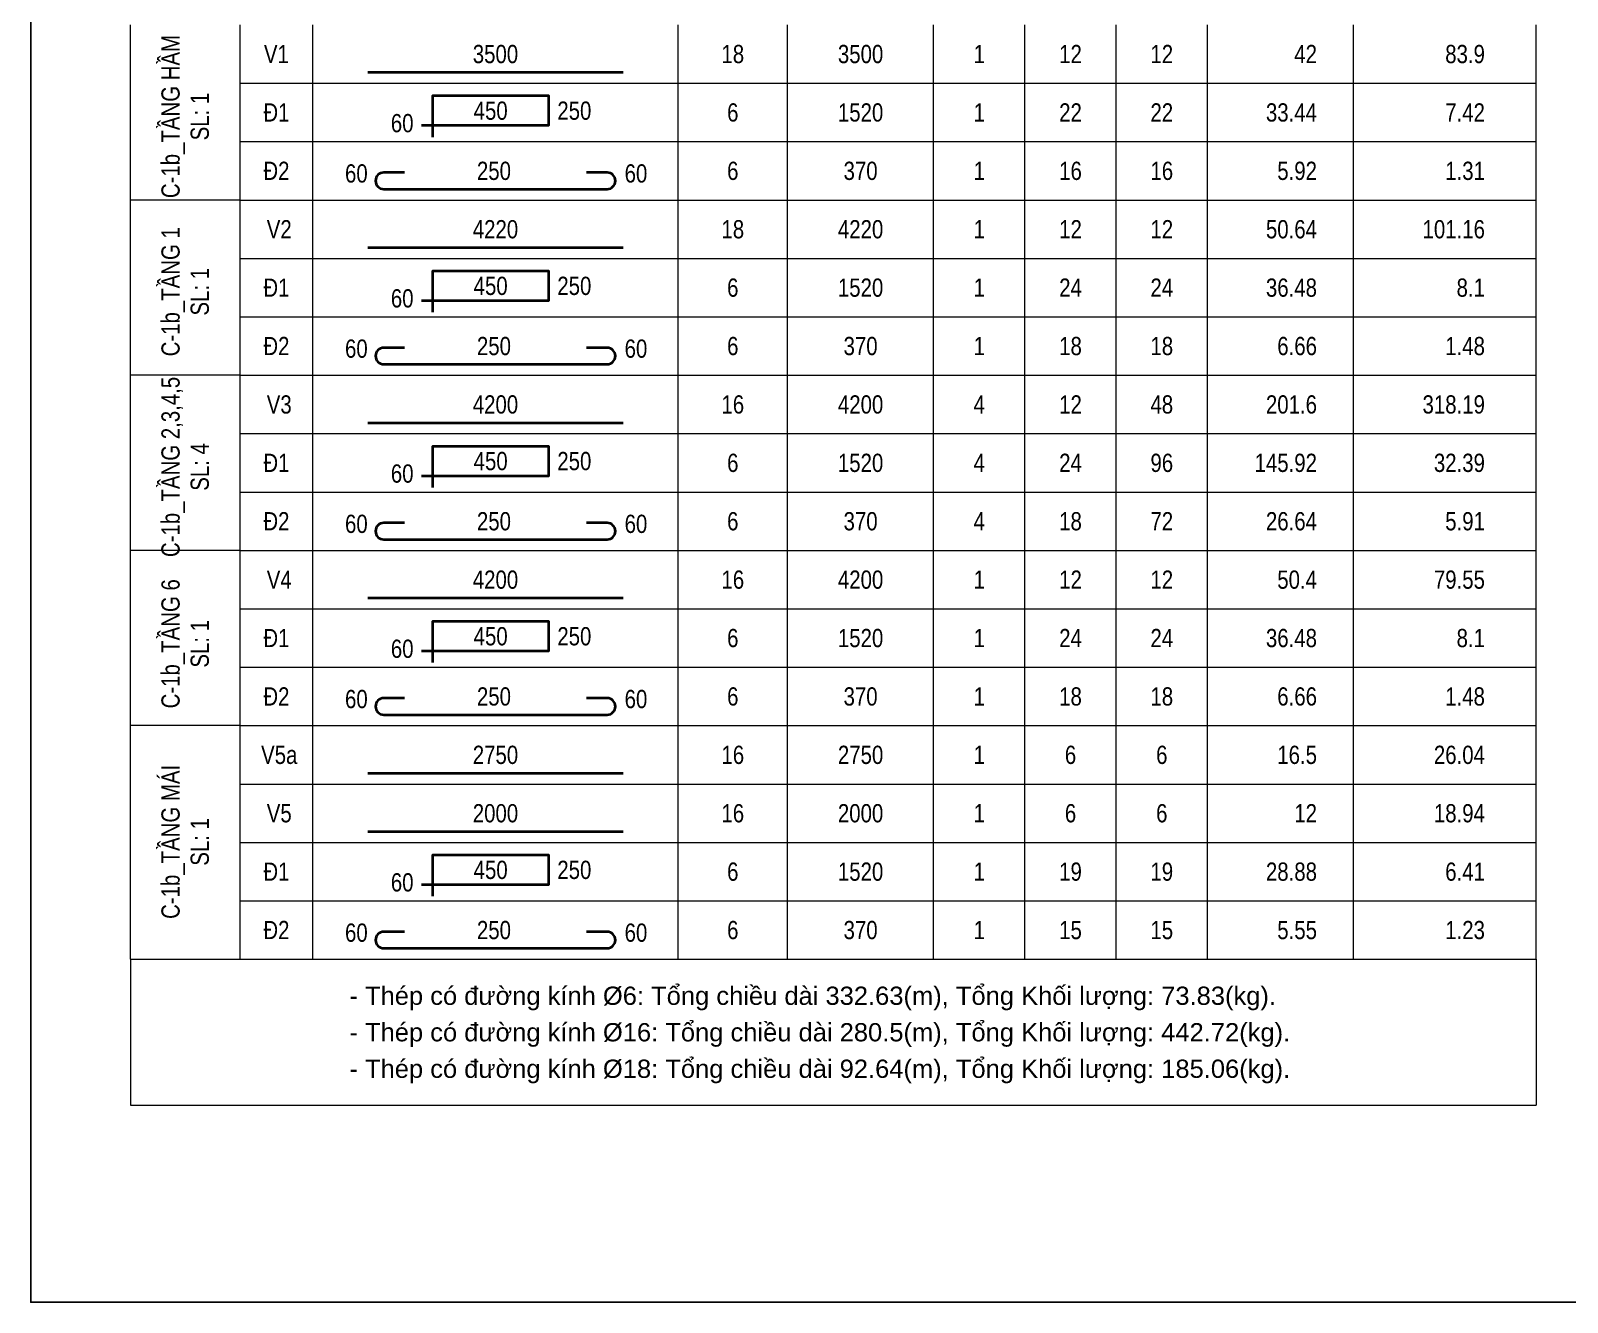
# Model space of a CAD drawing. Extents: x -165145 to 691808, y -202842 to 311040.
# Drawn here: x 377619 to 388140, y -45050 to -36341 of the extents above; entities that cross this region are included whole.
import ezdxf
from ezdxf.enums import TextEntityAlignment as Align

# ---------------------------------------------------------------- set-up
doc = ezdxf.new("R2010")
doc.units = 0
doc.header["$LTSCALE"] = 10
doc.header["$MEASUREMENT"] = 0
doc.linetypes.add('HIDDEN', pattern=[2.3807, 1.587, -0.7937])
doc.layers.get('Defpoints').update_dxf_attribs({"color": 5, "linetype": 'CONTINUOUS'})
for name, color, linetype, lineweight in [('DCE_BaoBeTong', 4, 'CONTINUOUS', 18), ('Dce_text', 7, 'CONTINUOUS', 13), ('DCE_ThepChu', 1, 'CONTINUOUS', 35), ('GE_KC_NETKHUAT', 9, 'HIDDEN', 20), ('TEXT', 4, 'CONTINUOUS', 20)]:
    doc.layers.add(name, color=color, linetype=linetype, lineweight=lineweight)
doc.styles.add('Dce_Text', font='arial.ttf', dxfattribs={"width": 0.8})
doc.styles.add('Dce_Text2', font='arial.ttf', dxfattribs={"width": 0.8})

# ---------------------------------------------------------------- blocks, each defined once
blk = doc.blocks.new('TenCauKien')
at = {"layer": 'Dce_text', "style": 'Dce_Text', "width": 0.8}
for tag, p in [('TENCAUKIEN', (-2, 0)), ('SOCAUKIEN', (2, 0))]:
    blk.add_attdef(tag, text='', height=2.5, rotation=90, dxfattribs=at).set_placement(p, align=Align.MIDDLE_CENTER)
blk = doc.blocks.new('TK9')
at = {"layer": 'DCE_BaoBeTong'}
for p, q in [((0, -8), (0, 0)), ((25, -8), (25, 0)), ((75, -8), (75, 0)), ((90, -8), (90, 0)), ((110, -8), (110, 0)), ((122.5, -8), (122.5, 0)), ((135, -8), (135, 0)), ((147.5, -8), (147.5, 0)), ((167.5, -8), (167.5, 0))]:
    blk.add_line(p, q, dxfattribs=at)
for points in [[(15, -8), (25, -8), (75, -8), (90, -8), (122.5, -8), (135, -8), (147.5, -8), (167.5, -8), (192.5, -8), (192.5, 0)], [(15, 0), (15, -8)]]:
    blk.add_lwpolyline(points, dxfattribs=at)
at = {"layer": 'DCE_ThepChu'}
blk.add_lwpolyline([(41.42, -7.37), (41.42, -1.7), (57.26, -1.7), (57.26, -5.81), (39.86, -5.81)], dxfattribs=at)
at = {"layer": 'Dce_text', "color": 2, "style": 'Dce_Text', "width": 0.8, "flags": 4}
for tag, p in [('SH', (20, -4)), ('DK', (82.5, -4)), ('sumL', (100, -4)), ('SKC', (116.25, -4)), ('SL', (128.75, -4))]:
    blk.add_attdef(tag, text='', height=2.5, dxfattribs=at).set_placement(p, align=Align.MIDDLE_CENTER)
at = {"layer": 'Dce_text', "color": 2, "style": 'Dce_Text', "width": 0.8}
for tag, p in [('L1', (49.34, -3.76)), ('TSL', (141.25, -4))]:
    blk.add_attdef(tag, text='', height=2.5, dxfattribs=at).set_placement(p, align=Align.MIDDLE_CENTER)
blk.add_attdef('L2', text='', height=2.5, dxfattribs=at).set_placement((58.47, -3.76), align=Align.MIDDLE_LEFT)
at = {"layer": 'Dce_text', "color": 2, "style": 'Dce_Text', "width": 0.8, "flags": 4}
for tag, p in [('Lall', (162.5, -4)), ('KL', (185.5, -4))]:
    blk.add_attdef(tag, text='', height=2.5, dxfattribs=at).set_placement(p, align=Align.MIDDLE_RIGHT)
at = {"layer": 'Dce_text', "color": 2, "style": 'Dce_Text', "width": 0.8}
blk.add_attdef('M', text='', height=2.5, dxfattribs=at).set_placement((38.78, -5.47), align=Align.MIDDLE_RIGHT)
blk = doc.blocks.new('TK8')
at = {"layer": 'DCE_BaoBeTong'}
for p, q in [((0, -8), (0, 0)), ((25, -8), (25, 0)), ((75, -8), (75, 0)), ((90, -8), (90, 0)), ((110, -8), (110, 0)), ((122.5, -8), (122.5, 0)), ((135, -8), (135, 0)), ((147.5, -8), (147.5, 0)), ((167.5, -8), (167.5, 0))]:
    blk.add_line(p, q, dxfattribs=at)
for points in [[(15, -8), (25, -8), (75, -8), (90, -8), (122.5, -8), (135, -8), (147.5, -8), (167.5, -8), (192.5, -8), (192.5, 0)], [(15, 0), (15, -8)]]:
    blk.add_lwpolyline(points, dxfattribs=at)
at = {"layer": 'DCE_ThepChu'}
blk.add_lwpolyline([(37.54, -4.23), (34.71, -4.23, 1), (34.71, -6.5), (65.29, -6.5, 1), (65.29, -4.23), (62.46, -4.23)], format="xyb", dxfattribs=at)
at = {"layer": 'Dce_text', "color": 2, "style": 'Dce_Text', "width": 0.8, "flags": 4}
for tag, p in [('SH', (20, -4)), ('L', (49.79, -4)), ('DK', (82.5, -4)), ('sumL', (100, -4)), ('SKC', (116.25, -4)), ('SL', (128.75, -4))]:
    blk.add_attdef(tag, text='', height=2.5, dxfattribs=at).set_placement(p, align=Align.MIDDLE_CENTER)
at = {"layer": 'Dce_text', "color": 2, "style": 'Dce_Text', "width": 0.8}
blk.add_attdef('M1', text='', height=2.5, dxfattribs=at).set_placement((32.5, -4.36), align=Align.MIDDLE_RIGHT)
blk.add_attdef('M2', text='', height=2.5, dxfattribs=at).set_placement((67.69, -4.36), align=Align.MIDDLE_LEFT)
blk.add_attdef('TSL', text='', height=2.5, dxfattribs=at).set_placement((141.25, -4), align=Align.MIDDLE_CENTER)
at = {"layer": 'Dce_text', "color": 2, "style": 'Dce_Text', "width": 0.8, "flags": 4}
for tag, p in [('Lall', (162.5, -4)), ('KL', (185.5, -4))]:
    blk.add_attdef(tag, text='', height=2.5, dxfattribs=at).set_placement(p, align=Align.MIDDLE_RIGHT)
blk = doc.blocks.new('TK1')
at = {"layer": 'DCE_BaoBeTong'}
for p, q in [((0, -8), (0, 0)), ((25, -8), (25, 0)), ((75, -8), (75, 0)), ((90, -8), (90, 0)), ((110, -8), (110, 0)), ((122.5, -8), (122.5, 0)), ((135, -8), (135, 0)), ((147.5, -8), (147.5, 0)), ((167.5, -8), (167.5, 0))]:
    blk.add_line(p, q, dxfattribs=at)
for points in [[(15, -8), (25, -8), (75, -8), (90, -8), (122.5, -8), (135, -8), (147.5, -8), (167.5, -8), (192.5, -8), (192.5, 0)], [(15, 0), (15, -8)]]:
    blk.add_lwpolyline(points, dxfattribs=at)
at = {"layer": 'DCE_ThepChu'}
blk.add_lwpolyline([(32.5, -6.5), (67.5, -6.5)], dxfattribs=at)
at = {"layer": 'Dce_text', "color": 2, "style": 'Dce_Text', "width": 0.8, "flags": 4}
for tag, p in [('SH', (20, -4)), ('L', (50, -4)), ('DK', (82.5, -4)), ('sumL', (100, -4)), ('SKC', (116.25, -4)), ('SL', (128.75, -4))]:
    blk.add_attdef(tag, text='', height=2.5, dxfattribs=at).set_placement(p, align=Align.MIDDLE_CENTER)
at = {"layer": 'Dce_text', "color": 2, "style": 'Dce_Text', "width": 0.8}
blk.add_attdef('TSL', text='', height=2.5, dxfattribs=at).set_placement((141.25, -4), align=Align.MIDDLE_CENTER)
at = {"layer": 'Dce_text', "color": 2, "style": 'Dce_Text', "width": 0.8, "flags": 4}
for tag, p in [('Lall', (162.5, -4)), ('KL', (185.5, -4))]:
    blk.add_attdef(tag, text='', height=2.5, dxfattribs=at).set_placement(p, align=Align.MIDDLE_RIGHT)

msp = doc.modelspace()

# ---------------------------------------------------------------- linework, layer by layer
at = {"layer": 'DCE_BaoBeTong'}
for p, q in [((378301.42853, -42700.86323), (379051.42853, -42700.86323)), ((378301.42853, -42700.86323), (378301.42853, -43700.86323)), ((378301.42853, -42700.86323), (379051.42853, -42700.86323)), ((378301.42853, -42700.86323), (378301.42853, -43700.86323)), ((378301.42853, -42700.86323), (379051.42853, -42700.86323)), ((378301.42853, -42700.86323), (378301.42853, -43700.86323)), ((387926.42853, -42700.86323), (387926.42853, -43700.86323)), ((387926.42853, -42700.86323), (387926.42853, -43700.86323)), ((387926.42853, -42700.86323), (387926.42853, -43700.86323)), ((378301.42853, -43700.86323), (387926.42853, -43700.86323)), ((378301.42853, -43700.86323), (387926.42853, -43700.86323)), ((378301.42853, -43700.86323), (387926.42853, -43700.86323))]:
    msp.add_line(p, q, dxfattribs=at)
at = {"layer": 'Defpoints'}
msp.add_lwpolyline([(377619.27578, -27566.72767), (398636.24453, -27566.72767), (398636.24453, -45050.40892), (377619.27578, -45050.40892)], close=True, dxfattribs=at)
at = {"layer": 'TEXT'}
for p, q in [((379051.42853, -37500.86323), (378301.42853, -37500.86323)), ((379051.42853, -38700.86323), (378301.42853, -38700.86323)), ((379051.42853, -39900.86323), (378301.42853, -39900.86323)), ((379051.42853, -41100.86323), (378301.42853, -41100.86323))]:
    msp.add_line(p, q, dxfattribs=at)

# ---------------------------------------------------------------- block references
at = {"layer": 'GE_KC_NETKHUAT'}
ref = msp.add_blockref('TK1', (378301.42853, -36300.86323), dxfattribs=dict(at, xscale=50, yscale=50, zscale=50))
ref.add_attrib('KL', '83.9', dxfattribs={"layer": 'Dce_text', "color": 2, "height": 125, "style": 'Dce_Text', "width": 0.8}).set_placement((387576.42853, -36500.86323), align=Align.MIDDLE_RIGHT)
ref.add_attrib('Lall', '42', dxfattribs={"layer": 'Dce_text', "color": 2, "height": 125, "style": 'Dce_Text', "width": 0.8}).set_placement((386426.42853, -36500.86323), align=Align.MIDDLE_RIGHT)
ref.add_attrib('SKC', '1', dxfattribs={"layer": 'Dce_text', "color": 2, "height": 125, "style": 'Dce_Text', "width": 0.8}).set_placement((384113.92853, -36500.86323), align=Align.MIDDLE_CENTER)
ref.add_attrib('SL', '12', dxfattribs={"layer": 'Dce_text', "color": 2, "height": 125, "style": 'Dce_Text', "width": 0.8}).set_placement((384738.92853, -36500.86323), align=Align.MIDDLE_CENTER)
ref.add_attrib('sumL', '3500', dxfattribs={"layer": 'Dce_text', "color": 2, "height": 125, "style": 'Dce_Text', "width": 0.8}).set_placement((383301.42853, -36500.86323), align=Align.MIDDLE_CENTER)
ref.add_attrib('DK', '18', dxfattribs={"layer": 'Dce_text', "color": 2, "height": 125, "style": 'Dce_Text', "width": 0.8}).set_placement((382426.42853, -36500.86323), align=Align.MIDDLE_CENTER)
ref.add_attrib('L', '3500', dxfattribs={"layer": 'Dce_text', "color": 2, "height": 125, "style": 'Dce_Text', "width": 0.8}).set_placement((380801.42853, -36500.86323), align=Align.MIDDLE_CENTER)
ref.add_attrib('SH', 'V1', dxfattribs={"layer": 'Dce_text', "color": 2, "height": 125, "style": 'Dce_Text', "width": 0.8}).set_placement((379301.42853, -36500.86323), align=Align.MIDDLE_CENTER)
ref.add_attrib('TSL', '12', dxfattribs={"layer": 'Dce_text', "color": 2, "height": 125, "style": 'Dce_Text', "width": 0.8}).set_placement((385363.92853, -36500.86323), align=Align.MIDDLE_CENTER)
at = {"layer": 'TEXT', "xscale": 50, "yscale": 50, "zscale": 50}
for p, values in [((378676.42853, -36929.00362), {'SOCAUKIEN': 'SL: 1', 'TENCAUKIEN': 'C-1b_TẦNG HẦM'}), ((378676.42853, -38129.00362), {'SOCAUKIEN': 'SL: 1', 'TENCAUKIEN': 'C-1b_TẦNG 1'}), ((378676.42853, -39329.00362), {'SOCAUKIEN': 'SL: 4', 'TENCAUKIEN': 'C-1b_TẦNG 2,3,4,5'}), ((378676.42853, -40540.28007), {'SOCAUKIEN': 'SL: 1', 'TENCAUKIEN': 'C-1b_TẦNG 6'}), ((378676.42853, -41896.95698), {'SOCAUKIEN': 'SL: 1', 'TENCAUKIEN': 'C-1b_TẦNG MÁI'})]:
    msp.add_blockref('TenCauKien', p, dxfattribs=at).add_auto_attribs(values)
at = {"layer": 'TEXT'}
ref = msp.add_blockref('TK9', (378301.42853, -36700.86323), dxfattribs=dict(at, xscale=50, yscale=50, zscale=50))
ref.add_attrib('L2', '250', dxfattribs={"layer": 'Dce_text', "color": 2, "height": 125, "style": 'Dce_Text', "width": 0.8}).set_placement((381224.957, -36888.68115), align=Align.MIDDLE_LEFT)
ref.add_attrib('L1', '450', dxfattribs={"layer": 'Dce_text', "color": 2, "height": 125, "style": 'Dce_Text', "width": 0.8}).set_placement((380768.49065, -36888.68115), align=Align.MIDDLE_CENTER)
ref.add_attrib('M', '60', dxfattribs={"layer": 'Dce_text', "color": 2, "height": 125, "style": 'Dce_Text', "width": 0.8}).set_placement((380240.36754, -36974.2425), align=Align.MIDDLE_RIGHT)
ref.add_attrib('SH', 'Đ1', dxfattribs={"layer": 'Dce_text', "color": 2, "height": 125, "style": 'Dce_Text', "width": 0.8}).set_placement((379301.42853, -36900.86323), align=Align.MIDDLE_CENTER)
ref.add_attrib('DK', '6', dxfattribs={"layer": 'Dce_text', "color": 2, "height": 125, "style": 'Dce_Text', "width": 0.8}).set_placement((382426.42853, -36900.86323), align=Align.MIDDLE_CENTER)
ref.add_attrib('sumL', '1520', dxfattribs={"layer": 'Dce_text', "color": 2, "height": 125, "style": 'Dce_Text', "width": 0.8}).set_placement((383301.42853, -36900.86323), align=Align.MIDDLE_CENTER)
ref.add_attrib('SL', '22', dxfattribs={"layer": 'Dce_text', "color": 2, "height": 125, "style": 'Dce_Text', "width": 0.8}).set_placement((384738.92853, -36900.86323), align=Align.MIDDLE_CENTER)
ref.add_attrib('SKC', '1', dxfattribs={"layer": 'Dce_text', "color": 2, "height": 125, "style": 'Dce_Text', "width": 0.8}).set_placement((384113.92853, -36900.86323), align=Align.MIDDLE_CENTER)
ref.add_attrib('Lall', '33.44', dxfattribs={"layer": 'Dce_text', "color": 2, "height": 125, "style": 'Dce_Text', "width": 0.8}).set_placement((386426.42853, -36900.86323), align=Align.MIDDLE_RIGHT)
ref.add_attrib('KL', '7.42', dxfattribs={"layer": 'Dce_text', "color": 2, "height": 125, "style": 'Dce_Text', "width": 0.8}).set_placement((387576.42853, -36900.86323), align=Align.MIDDLE_RIGHT)
ref.add_attrib('TSL', '22', dxfattribs={"layer": 'Dce_text', "color": 2, "height": 125, "style": 'Dce_Text', "width": 0.8}).set_placement((385363.92853, -36900.86323), align=Align.MIDDLE_CENTER)
ref = msp.add_blockref('TK8', (378301.42853, -37100.86323), dxfattribs=dict(at, xscale=50, yscale=50, zscale=50))
ref.add_attrib('M2', '60', dxfattribs={"layer": 'Dce_text', "color": 2, "height": 125, "style": 'Dce_Text', "width": 0.8}).set_placement((381685.71502, -37318.67686), align=Align.MIDDLE_LEFT)
ref.add_attrib('M1', '60', dxfattribs={"layer": 'Dce_text', "color": 2, "height": 125, "style": 'Dce_Text', "width": 0.8}).set_placement((379926.52831, -37318.67686), align=Align.MIDDLE_RIGHT)
ref.add_attrib('KL', '1.31', dxfattribs={"layer": 'Dce_text', "color": 2, "height": 125, "style": 'Dce_Text', "width": 0.8}).set_placement((387576.42853, -37300.86323), align=Align.MIDDLE_RIGHT)
ref.add_attrib('Lall', '5.92', dxfattribs={"layer": 'Dce_text', "color": 2, "height": 125, "style": 'Dce_Text', "width": 0.8}).set_placement((386426.42853, -37300.86323), align=Align.MIDDLE_RIGHT)
ref.add_attrib('SKC', '1', dxfattribs={"layer": 'Dce_text', "color": 2, "height": 125, "style": 'Dce_Text', "width": 0.8}).set_placement((384113.92853, -37300.86323), align=Align.MIDDLE_CENTER)
ref.add_attrib('SL', '16', dxfattribs={"layer": 'Dce_text', "color": 2, "height": 125, "style": 'Dce_Text', "width": 0.8}).set_placement((384738.92853, -37300.86323), align=Align.MIDDLE_CENTER)
ref.add_attrib('sumL', '370', dxfattribs={"layer": 'Dce_text', "color": 2, "height": 125, "style": 'Dce_Text', "width": 0.8}).set_placement((383301.42853, -37300.86323), align=Align.MIDDLE_CENTER)
ref.add_attrib('DK', '6', dxfattribs={"layer": 'Dce_text', "color": 2, "height": 125, "style": 'Dce_Text', "width": 0.8}).set_placement((382426.42853, -37300.86323), align=Align.MIDDLE_CENTER)
ref.add_attrib('L', '250', dxfattribs={"layer": 'Dce_text', "color": 2, "height": 125, "style": 'Dce_Text', "width": 0.8}).set_placement((380791.05096, -37300.86323), align=Align.MIDDLE_CENTER)
ref.add_attrib('SH', 'Đ2', dxfattribs={"layer": 'Dce_text', "color": 2, "height": 125, "style": 'Dce_Text', "width": 0.8}).set_placement((379301.42853, -37300.86323), align=Align.MIDDLE_CENTER)
ref.add_attrib('TSL', '16', dxfattribs={"layer": 'Dce_text', "color": 2, "height": 125, "style": 'Dce_Text', "width": 0.8}).set_placement((385363.92853, -37300.86323), align=Align.MIDDLE_CENTER)
ref = msp.add_blockref('TK1', (378301.42853, -37500.86323), dxfattribs=dict(at, xscale=50, yscale=50, zscale=50))
ref.add_attrib('KL', '101.16', dxfattribs={"layer": 'Dce_text', "color": 2, "height": 125, "style": 'Dce_Text', "width": 0.8}).set_placement((387576.42853, -37700.86323), align=Align.MIDDLE_RIGHT)
ref.add_attrib('Lall', '50.64', dxfattribs={"layer": 'Dce_text', "color": 2, "height": 125, "style": 'Dce_Text', "width": 0.8}).set_placement((386426.42853, -37700.86323), align=Align.MIDDLE_RIGHT)
ref.add_attrib('SKC', '1', dxfattribs={"layer": 'Dce_text', "color": 2, "height": 125, "style": 'Dce_Text', "width": 0.8}).set_placement((384113.92853, -37700.86323), align=Align.MIDDLE_CENTER)
ref.add_attrib('SL', '12', dxfattribs={"layer": 'Dce_text', "color": 2, "height": 125, "style": 'Dce_Text', "width": 0.8}).set_placement((384738.92853, -37700.86323), align=Align.MIDDLE_CENTER)
ref.add_attrib('sumL', '4220', dxfattribs={"layer": 'Dce_text', "color": 2, "height": 125, "style": 'Dce_Text', "width": 0.8}).set_placement((383301.42853, -37700.86323), align=Align.MIDDLE_CENTER)
ref.add_attrib('DK', '18', dxfattribs={"layer": 'Dce_text', "color": 2, "height": 125, "style": 'Dce_Text', "width": 0.8}).set_placement((382426.42853, -37700.86323), align=Align.MIDDLE_CENTER)
ref.add_attrib('L', '4220', dxfattribs={"layer": 'Dce_text', "color": 2, "height": 125, "style": 'Dce_Text', "width": 0.8}).set_placement((380801.42853, -37700.86323), align=Align.MIDDLE_CENTER)
ref.add_attrib('SH', ' V2', dxfattribs={"layer": 'Dce_text', "color": 2, "height": 125, "style": 'Dce_Text', "width": 0.8}).set_placement((379301.42853, -37700.86323), align=Align.MIDDLE_CENTER)
ref.add_attrib('TSL', '12', dxfattribs={"layer": 'Dce_text', "color": 2, "height": 125, "style": 'Dce_Text', "width": 0.8}).set_placement((385363.92853, -37700.86323), align=Align.MIDDLE_CENTER)
ref = msp.add_blockref('TK9', (378301.42853, -37900.86323), dxfattribs=dict(at, xscale=50, yscale=50, zscale=50))
ref.add_attrib('L2', '250', dxfattribs={"layer": 'Dce_text', "color": 2, "height": 125, "style": 'Dce_Text', "width": 0.8}).set_placement((381224.957, -38088.68115), align=Align.MIDDLE_LEFT)
ref.add_attrib('L1', '450', dxfattribs={"layer": 'Dce_text', "color": 2, "height": 125, "style": 'Dce_Text', "width": 0.8}).set_placement((380768.49065, -38088.68115), align=Align.MIDDLE_CENTER)
ref.add_attrib('M', '60', dxfattribs={"layer": 'Dce_text', "color": 2, "height": 125, "style": 'Dce_Text', "width": 0.8}).set_placement((380240.36754, -38174.2425), align=Align.MIDDLE_RIGHT)
ref.add_attrib('SH', 'Đ1', dxfattribs={"layer": 'Dce_text', "color": 2, "height": 125, "style": 'Dce_Text', "width": 0.8}).set_placement((379301.42853, -38100.86323), align=Align.MIDDLE_CENTER)
ref.add_attrib('DK', '6', dxfattribs={"layer": 'Dce_text', "color": 2, "height": 125, "style": 'Dce_Text', "width": 0.8}).set_placement((382426.42853, -38100.86323), align=Align.MIDDLE_CENTER)
ref.add_attrib('sumL', '1520', dxfattribs={"layer": 'Dce_text', "color": 2, "height": 125, "style": 'Dce_Text', "width": 0.8}).set_placement((383301.42853, -38100.86323), align=Align.MIDDLE_CENTER)
ref.add_attrib('SL', '24', dxfattribs={"layer": 'Dce_text', "color": 2, "height": 125, "style": 'Dce_Text', "width": 0.8}).set_placement((384738.92853, -38100.86323), align=Align.MIDDLE_CENTER)
ref.add_attrib('SKC', '1', dxfattribs={"layer": 'Dce_text', "color": 2, "height": 125, "style": 'Dce_Text', "width": 0.8}).set_placement((384113.92853, -38100.86323), align=Align.MIDDLE_CENTER)
ref.add_attrib('Lall', '36.48', dxfattribs={"layer": 'Dce_text', "color": 2, "height": 125, "style": 'Dce_Text', "width": 0.8}).set_placement((386426.42853, -38100.86323), align=Align.MIDDLE_RIGHT)
ref.add_attrib('KL', '8.1', dxfattribs={"layer": 'Dce_text', "color": 2, "height": 125, "style": 'Dce_Text', "width": 0.8}).set_placement((387576.42853, -38100.86323), align=Align.MIDDLE_RIGHT)
ref.add_attrib('TSL', '24', dxfattribs={"layer": 'Dce_text', "color": 2, "height": 125, "style": 'Dce_Text', "width": 0.8}).set_placement((385363.92853, -38100.86323), align=Align.MIDDLE_CENTER)
ref = msp.add_blockref('TK8', (378301.42853, -38300.86323), dxfattribs=dict(at, xscale=50, yscale=50, zscale=50))
ref.add_attrib('M2', '60', dxfattribs={"layer": 'Dce_text', "color": 2, "height": 125, "style": 'Dce_Text', "width": 0.8}).set_placement((381685.71502, -38518.67686), align=Align.MIDDLE_LEFT)
ref.add_attrib('M1', '60', dxfattribs={"layer": 'Dce_text', "color": 2, "height": 125, "style": 'Dce_Text', "width": 0.8}).set_placement((379926.52831, -38518.67686), align=Align.MIDDLE_RIGHT)
ref.add_attrib('KL', '1.48', dxfattribs={"layer": 'Dce_text', "color": 2, "height": 125, "style": 'Dce_Text', "width": 0.8}).set_placement((387576.42853, -38500.86323), align=Align.MIDDLE_RIGHT)
ref.add_attrib('Lall', '6.66', dxfattribs={"layer": 'Dce_text', "color": 2, "height": 125, "style": 'Dce_Text', "width": 0.8}).set_placement((386426.42853, -38500.86323), align=Align.MIDDLE_RIGHT)
ref.add_attrib('SKC', '1', dxfattribs={"layer": 'Dce_text', "color": 2, "height": 125, "style": 'Dce_Text', "width": 0.8}).set_placement((384113.92853, -38500.86323), align=Align.MIDDLE_CENTER)
ref.add_attrib('SL', '18', dxfattribs={"layer": 'Dce_text', "color": 2, "height": 125, "style": 'Dce_Text', "width": 0.8}).set_placement((384738.92853, -38500.86323), align=Align.MIDDLE_CENTER)
ref.add_attrib('sumL', '370', dxfattribs={"layer": 'Dce_text', "color": 2, "height": 125, "style": 'Dce_Text', "width": 0.8}).set_placement((383301.42853, -38500.86323), align=Align.MIDDLE_CENTER)
ref.add_attrib('DK', '6', dxfattribs={"layer": 'Dce_text', "color": 2, "height": 125, "style": 'Dce_Text', "width": 0.8}).set_placement((382426.42853, -38500.86323), align=Align.MIDDLE_CENTER)
ref.add_attrib('L', '250', dxfattribs={"layer": 'Dce_text', "color": 2, "height": 125, "style": 'Dce_Text', "width": 0.8}).set_placement((380791.05096, -38500.86323), align=Align.MIDDLE_CENTER)
ref.add_attrib('SH', 'Đ2', dxfattribs={"layer": 'Dce_text', "color": 2, "height": 125, "style": 'Dce_Text', "width": 0.8}).set_placement((379301.42853, -38500.86323), align=Align.MIDDLE_CENTER)
ref.add_attrib('TSL', '18', dxfattribs={"layer": 'Dce_text', "color": 2, "height": 125, "style": 'Dce_Text', "width": 0.8}).set_placement((385363.92853, -38500.86323), align=Align.MIDDLE_CENTER)
ref = msp.add_blockref('TK1', (378301.42853, -38700.86323), dxfattribs=dict(at, xscale=50, yscale=50, zscale=50))
ref.add_attrib('KL', '318.19', dxfattribs={"layer": 'Dce_text', "color": 2, "height": 125, "style": 'Dce_Text', "width": 0.8}).set_placement((387576.42853, -38900.86323), align=Align.MIDDLE_RIGHT)
ref.add_attrib('Lall', '201.6', dxfattribs={"layer": 'Dce_text', "color": 2, "height": 125, "style": 'Dce_Text', "width": 0.8}).set_placement((386426.42853, -38900.86323), align=Align.MIDDLE_RIGHT)
ref.add_attrib('SKC', '4', dxfattribs={"layer": 'Dce_text', "color": 2, "height": 125, "style": 'Dce_Text', "width": 0.8}).set_placement((384113.92853, -38900.86323), align=Align.MIDDLE_CENTER)
ref.add_attrib('SL', '12', dxfattribs={"layer": 'Dce_text', "color": 2, "height": 125, "style": 'Dce_Text', "width": 0.8}).set_placement((384738.92853, -38900.86323), align=Align.MIDDLE_CENTER)
ref.add_attrib('sumL', '4200', dxfattribs={"layer": 'Dce_text', "color": 2, "height": 125, "style": 'Dce_Text', "width": 0.8}).set_placement((383301.42853, -38900.86323), align=Align.MIDDLE_CENTER)
ref.add_attrib('DK', '16', dxfattribs={"layer": 'Dce_text', "color": 2, "height": 125, "style": 'Dce_Text', "width": 0.8}).set_placement((382426.42853, -38900.86323), align=Align.MIDDLE_CENTER)
ref.add_attrib('L', '4200', dxfattribs={"layer": 'Dce_text', "color": 2, "height": 125, "style": 'Dce_Text', "width": 0.8}).set_placement((380801.42853, -38900.86323), align=Align.MIDDLE_CENTER)
ref.add_attrib('SH', ' V3', dxfattribs={"layer": 'Dce_text', "color": 2, "height": 125, "style": 'Dce_Text', "width": 0.8}).set_placement((379301.42853, -38900.86323), align=Align.MIDDLE_CENTER)
ref.add_attrib('TSL', '48', dxfattribs={"layer": 'Dce_text', "color": 2, "height": 125, "style": 'Dce_Text', "width": 0.8}).set_placement((385363.92853, -38900.86323), align=Align.MIDDLE_CENTER)
ref = msp.add_blockref('TK9', (378301.42853, -39100.86323), dxfattribs=dict(at, xscale=50, yscale=50, zscale=50))
ref.add_attrib('L2', '250', dxfattribs={"layer": 'Dce_text', "color": 2, "height": 125, "style": 'Dce_Text', "width": 0.8}).set_placement((381224.957, -39288.68115), align=Align.MIDDLE_LEFT)
ref.add_attrib('L1', '450', dxfattribs={"layer": 'Dce_text', "color": 2, "height": 125, "style": 'Dce_Text', "width": 0.8}).set_placement((380768.49065, -39288.68115), align=Align.MIDDLE_CENTER)
ref.add_attrib('M', '60', dxfattribs={"layer": 'Dce_text', "color": 2, "height": 125, "style": 'Dce_Text', "width": 0.8}).set_placement((380240.36754, -39374.2425), align=Align.MIDDLE_RIGHT)
ref.add_attrib('SH', 'Đ1', dxfattribs={"layer": 'Dce_text', "color": 2, "height": 125, "style": 'Dce_Text', "width": 0.8}).set_placement((379301.42853, -39300.86323), align=Align.MIDDLE_CENTER)
ref.add_attrib('DK', '6', dxfattribs={"layer": 'Dce_text', "color": 2, "height": 125, "style": 'Dce_Text', "width": 0.8}).set_placement((382426.42853, -39300.86323), align=Align.MIDDLE_CENTER)
ref.add_attrib('sumL', '1520', dxfattribs={"layer": 'Dce_text', "color": 2, "height": 125, "style": 'Dce_Text', "width": 0.8}).set_placement((383301.42853, -39300.86323), align=Align.MIDDLE_CENTER)
ref.add_attrib('SL', '24', dxfattribs={"layer": 'Dce_text', "color": 2, "height": 125, "style": 'Dce_Text', "width": 0.8}).set_placement((384738.92853, -39300.86323), align=Align.MIDDLE_CENTER)
ref.add_attrib('SKC', '4', dxfattribs={"layer": 'Dce_text', "color": 2, "height": 125, "style": 'Dce_Text', "width": 0.8}).set_placement((384113.92853, -39300.86323), align=Align.MIDDLE_CENTER)
ref.add_attrib('Lall', '145.92', dxfattribs={"layer": 'Dce_text', "color": 2, "height": 125, "style": 'Dce_Text', "width": 0.8}).set_placement((386426.42853, -39300.86323), align=Align.MIDDLE_RIGHT)
ref.add_attrib('KL', '32.39', dxfattribs={"layer": 'Dce_text', "color": 2, "height": 125, "style": 'Dce_Text', "width": 0.8}).set_placement((387576.42853, -39300.86323), align=Align.MIDDLE_RIGHT)
ref.add_attrib('TSL', '96', dxfattribs={"layer": 'Dce_text', "color": 2, "height": 125, "style": 'Dce_Text', "width": 0.8}).set_placement((385363.92853, -39300.86323), align=Align.MIDDLE_CENTER)
ref = msp.add_blockref('TK8', (378301.42853, -39500.86323), dxfattribs=dict(at, xscale=50, yscale=50, zscale=50))
ref.add_attrib('M2', '60', dxfattribs={"layer": 'Dce_text', "color": 2, "height": 125, "style": 'Dce_Text', "width": 0.8}).set_placement((381685.71502, -39718.67686), align=Align.MIDDLE_LEFT)
ref.add_attrib('M1', '60', dxfattribs={"layer": 'Dce_text', "color": 2, "height": 125, "style": 'Dce_Text', "width": 0.8}).set_placement((379926.52831, -39718.67686), align=Align.MIDDLE_RIGHT)
ref.add_attrib('KL', '5.91', dxfattribs={"layer": 'Dce_text', "color": 2, "height": 125, "style": 'Dce_Text', "width": 0.8}).set_placement((387576.42853, -39700.86323), align=Align.MIDDLE_RIGHT)
ref.add_attrib('Lall', '26.64', dxfattribs={"layer": 'Dce_text', "color": 2, "height": 125, "style": 'Dce_Text', "width": 0.8}).set_placement((386426.42853, -39700.86323), align=Align.MIDDLE_RIGHT)
ref.add_attrib('SKC', '4', dxfattribs={"layer": 'Dce_text', "color": 2, "height": 125, "style": 'Dce_Text', "width": 0.8}).set_placement((384113.92853, -39700.86323), align=Align.MIDDLE_CENTER)
ref.add_attrib('SL', '18', dxfattribs={"layer": 'Dce_text', "color": 2, "height": 125, "style": 'Dce_Text', "width": 0.8}).set_placement((384738.92853, -39700.86323), align=Align.MIDDLE_CENTER)
ref.add_attrib('sumL', '370', dxfattribs={"layer": 'Dce_text', "color": 2, "height": 125, "style": 'Dce_Text', "width": 0.8}).set_placement((383301.42853, -39700.86323), align=Align.MIDDLE_CENTER)
ref.add_attrib('DK', '6', dxfattribs={"layer": 'Dce_text', "color": 2, "height": 125, "style": 'Dce_Text', "width": 0.8}).set_placement((382426.42853, -39700.86323), align=Align.MIDDLE_CENTER)
ref.add_attrib('L', '250', dxfattribs={"layer": 'Dce_text', "color": 2, "height": 125, "style": 'Dce_Text', "width": 0.8}).set_placement((380791.05096, -39700.86323), align=Align.MIDDLE_CENTER)
ref.add_attrib('SH', 'Đ2', dxfattribs={"layer": 'Dce_text', "color": 2, "height": 125, "style": 'Dce_Text', "width": 0.8}).set_placement((379301.42853, -39700.86323), align=Align.MIDDLE_CENTER)
ref.add_attrib('TSL', '72', dxfattribs={"layer": 'Dce_text', "color": 2, "height": 125, "style": 'Dce_Text', "width": 0.8}).set_placement((385363.92853, -39700.86323), align=Align.MIDDLE_CENTER)
ref = msp.add_blockref('TK1', (378301.42853, -39900.86323), dxfattribs=dict(at, xscale=50, yscale=50, zscale=50))
ref.add_attrib('KL', '79.55', dxfattribs={"layer": 'Dce_text', "color": 2, "height": 125, "style": 'Dce_Text', "width": 0.8}).set_placement((387576.42853, -40100.86323), align=Align.MIDDLE_RIGHT)
ref.add_attrib('Lall', '50.4', dxfattribs={"layer": 'Dce_text', "color": 2, "height": 125, "style": 'Dce_Text', "width": 0.8}).set_placement((386426.42853, -40100.86323), align=Align.MIDDLE_RIGHT)
ref.add_attrib('SKC', '1', dxfattribs={"layer": 'Dce_text', "color": 2, "height": 125, "style": 'Dce_Text', "width": 0.8}).set_placement((384113.92853, -40100.86323), align=Align.MIDDLE_CENTER)
ref.add_attrib('SL', '12', dxfattribs={"layer": 'Dce_text', "color": 2, "height": 125, "style": 'Dce_Text', "width": 0.8}).set_placement((384738.92853, -40100.86323), align=Align.MIDDLE_CENTER)
ref.add_attrib('sumL', '4200', dxfattribs={"layer": 'Dce_text', "color": 2, "height": 125, "style": 'Dce_Text', "width": 0.8}).set_placement((383301.42853, -40100.86323), align=Align.MIDDLE_CENTER)
ref.add_attrib('DK', '16', dxfattribs={"layer": 'Dce_text', "color": 2, "height": 125, "style": 'Dce_Text', "width": 0.8}).set_placement((382426.42853, -40100.86323), align=Align.MIDDLE_CENTER)
ref.add_attrib('L', '4200', dxfattribs={"layer": 'Dce_text', "color": 2, "height": 125, "style": 'Dce_Text', "width": 0.8}).set_placement((380801.42853, -40100.86323), align=Align.MIDDLE_CENTER)
ref.add_attrib('SH', ' V4', dxfattribs={"layer": 'Dce_text', "color": 2, "height": 125, "style": 'Dce_Text', "width": 0.8}).set_placement((379301.42853, -40100.86323), align=Align.MIDDLE_CENTER)
ref.add_attrib('TSL', '12', dxfattribs={"layer": 'Dce_text', "color": 2, "height": 125, "style": 'Dce_Text', "width": 0.8}).set_placement((385363.92853, -40100.86323), align=Align.MIDDLE_CENTER)
ref = msp.add_blockref('TK9', (378301.42853, -40300.86323), dxfattribs=dict(at, xscale=50, yscale=50, zscale=50))
ref.add_attrib('L2', '250', dxfattribs={"layer": 'Dce_text', "color": 2, "height": 125, "style": 'Dce_Text', "width": 0.8}).set_placement((381224.957, -40488.68115), align=Align.MIDDLE_LEFT)
ref.add_attrib('L1', '450', dxfattribs={"layer": 'Dce_text', "color": 2, "height": 125, "style": 'Dce_Text', "width": 0.8}).set_placement((380768.49065, -40488.68115), align=Align.MIDDLE_CENTER)
ref.add_attrib('M', '60', dxfattribs={"layer": 'Dce_text', "color": 2, "height": 125, "style": 'Dce_Text', "width": 0.8}).set_placement((380240.36754, -40574.2425), align=Align.MIDDLE_RIGHT)
ref.add_attrib('SH', 'Đ1', dxfattribs={"layer": 'Dce_text', "color": 2, "height": 125, "style": 'Dce_Text', "width": 0.8}).set_placement((379301.42853, -40500.86323), align=Align.MIDDLE_CENTER)
ref.add_attrib('DK', '6', dxfattribs={"layer": 'Dce_text', "color": 2, "height": 125, "style": 'Dce_Text', "width": 0.8}).set_placement((382426.42853, -40500.86323), align=Align.MIDDLE_CENTER)
ref.add_attrib('sumL', '1520', dxfattribs={"layer": 'Dce_text', "color": 2, "height": 125, "style": 'Dce_Text', "width": 0.8}).set_placement((383301.42853, -40500.86323), align=Align.MIDDLE_CENTER)
ref.add_attrib('SL', '24', dxfattribs={"layer": 'Dce_text', "color": 2, "height": 125, "style": 'Dce_Text', "width": 0.8}).set_placement((384738.92853, -40500.86323), align=Align.MIDDLE_CENTER)
ref.add_attrib('SKC', '1', dxfattribs={"layer": 'Dce_text', "color": 2, "height": 125, "style": 'Dce_Text', "width": 0.8}).set_placement((384113.92853, -40500.86323), align=Align.MIDDLE_CENTER)
ref.add_attrib('Lall', '36.48', dxfattribs={"layer": 'Dce_text', "color": 2, "height": 125, "style": 'Dce_Text', "width": 0.8}).set_placement((386426.42853, -40500.86323), align=Align.MIDDLE_RIGHT)
ref.add_attrib('KL', '8.1', dxfattribs={"layer": 'Dce_text', "color": 2, "height": 125, "style": 'Dce_Text', "width": 0.8}).set_placement((387576.42853, -40500.86323), align=Align.MIDDLE_RIGHT)
ref.add_attrib('TSL', '24', dxfattribs={"layer": 'Dce_text', "color": 2, "height": 125, "style": 'Dce_Text', "width": 0.8}).set_placement((385363.92853, -40500.86323), align=Align.MIDDLE_CENTER)
ref = msp.add_blockref('TK8', (378301.42853, -40700.86323), dxfattribs=dict(at, xscale=50, yscale=50, zscale=50))
ref.add_attrib('M2', '60', dxfattribs={"layer": 'Dce_text', "color": 2, "height": 125, "style": 'Dce_Text', "width": 0.8}).set_placement((381685.71502, -40918.67686), align=Align.MIDDLE_LEFT)
ref.add_attrib('M1', '60', dxfattribs={"layer": 'Dce_text', "color": 2, "height": 125, "style": 'Dce_Text', "width": 0.8}).set_placement((379926.52831, -40918.67686), align=Align.MIDDLE_RIGHT)
ref.add_attrib('KL', '1.48', dxfattribs={"layer": 'Dce_text', "color": 2, "height": 125, "style": 'Dce_Text', "width": 0.8}).set_placement((387576.42853, -40900.86323), align=Align.MIDDLE_RIGHT)
ref.add_attrib('Lall', '6.66', dxfattribs={"layer": 'Dce_text', "color": 2, "height": 125, "style": 'Dce_Text', "width": 0.8}).set_placement((386426.42853, -40900.86323), align=Align.MIDDLE_RIGHT)
ref.add_attrib('SKC', '1', dxfattribs={"layer": 'Dce_text', "color": 2, "height": 125, "style": 'Dce_Text', "width": 0.8}).set_placement((384113.92853, -40900.86323), align=Align.MIDDLE_CENTER)
ref.add_attrib('SL', '18', dxfattribs={"layer": 'Dce_text', "color": 2, "height": 125, "style": 'Dce_Text', "width": 0.8}).set_placement((384738.92853, -40900.86323), align=Align.MIDDLE_CENTER)
ref.add_attrib('sumL', '370', dxfattribs={"layer": 'Dce_text', "color": 2, "height": 125, "style": 'Dce_Text', "width": 0.8}).set_placement((383301.42853, -40900.86323), align=Align.MIDDLE_CENTER)
ref.add_attrib('DK', '6', dxfattribs={"layer": 'Dce_text', "color": 2, "height": 125, "style": 'Dce_Text', "width": 0.8}).set_placement((382426.42853, -40900.86323), align=Align.MIDDLE_CENTER)
ref.add_attrib('L', '250', dxfattribs={"layer": 'Dce_text', "color": 2, "height": 125, "style": 'Dce_Text', "width": 0.8}).set_placement((380791.05096, -40900.86323), align=Align.MIDDLE_CENTER)
ref.add_attrib('SH', 'Đ2', dxfattribs={"layer": 'Dce_text', "color": 2, "height": 125, "style": 'Dce_Text', "width": 0.8}).set_placement((379301.42853, -40900.86323), align=Align.MIDDLE_CENTER)
ref.add_attrib('TSL', '18', dxfattribs={"layer": 'Dce_text', "color": 2, "height": 125, "style": 'Dce_Text', "width": 0.8}).set_placement((385363.92853, -40900.86323), align=Align.MIDDLE_CENTER)
ref = msp.add_blockref('TK1', (378301.42853, -41100.86323), dxfattribs=dict(at, xscale=50, yscale=50, zscale=50))
ref.add_attrib('KL', '26.04', dxfattribs={"layer": 'Dce_text', "color": 2, "height": 125, "style": 'Dce_Text', "width": 0.8}).set_placement((387576.42853, -41300.86323), align=Align.MIDDLE_RIGHT)
ref.add_attrib('Lall', '16.5', dxfattribs={"layer": 'Dce_text', "color": 2, "height": 125, "style": 'Dce_Text', "width": 0.8}).set_placement((386426.42853, -41300.86323), align=Align.MIDDLE_RIGHT)
ref.add_attrib('SKC', '1', dxfattribs={"layer": 'Dce_text', "color": 2, "height": 125, "style": 'Dce_Text', "width": 0.8}).set_placement((384113.92853, -41300.86323), align=Align.MIDDLE_CENTER)
ref.add_attrib('SL', '6', dxfattribs={"layer": 'Dce_text', "color": 2, "height": 125, "style": 'Dce_Text', "width": 0.8}).set_placement((384738.92853, -41300.86323), align=Align.MIDDLE_CENTER)
ref.add_attrib('sumL', '2750', dxfattribs={"layer": 'Dce_text', "color": 2, "height": 125, "style": 'Dce_Text', "width": 0.8}).set_placement((383301.42853, -41300.86323), align=Align.MIDDLE_CENTER)
ref.add_attrib('DK', '16', dxfattribs={"layer": 'Dce_text', "color": 2, "height": 125, "style": 'Dce_Text', "width": 0.8}).set_placement((382426.42853, -41300.86323), align=Align.MIDDLE_CENTER)
ref.add_attrib('L', '2750', dxfattribs={"layer": 'Dce_text', "color": 2, "height": 125, "style": 'Dce_Text', "width": 0.8}).set_placement((380801.42853, -41300.86323), align=Align.MIDDLE_CENTER)
ref.add_attrib('SH', ' V5a', dxfattribs={"layer": 'Dce_text', "color": 2, "height": 125, "style": 'Dce_Text', "width": 0.8}).set_placement((379301.42853, -41300.86323), align=Align.MIDDLE_CENTER)
ref.add_attrib('TSL', '6', dxfattribs={"layer": 'Dce_text', "color": 2, "height": 125, "style": 'Dce_Text', "width": 0.8}).set_placement((385363.92853, -41300.86323), align=Align.MIDDLE_CENTER)
ref = msp.add_blockref('TK1', (378301.42853, -41500.86323), dxfattribs=dict(at, xscale=50, yscale=50, zscale=50))
ref.add_attrib('KL', '18.94', dxfattribs={"layer": 'Dce_text', "color": 2, "height": 125, "style": 'Dce_Text', "width": 0.8}).set_placement((387576.42853, -41700.86323), align=Align.MIDDLE_RIGHT)
ref.add_attrib('Lall', '12', dxfattribs={"layer": 'Dce_text', "color": 2, "height": 125, "style": 'Dce_Text', "width": 0.8}).set_placement((386426.42853, -41700.86323), align=Align.MIDDLE_RIGHT)
ref.add_attrib('SKC', '1', dxfattribs={"layer": 'Dce_text', "color": 2, "height": 125, "style": 'Dce_Text', "width": 0.8}).set_placement((384113.92853, -41700.86323), align=Align.MIDDLE_CENTER)
ref.add_attrib('SL', '6', dxfattribs={"layer": 'Dce_text', "color": 2, "height": 125, "style": 'Dce_Text', "width": 0.8}).set_placement((384738.92853, -41700.86323), align=Align.MIDDLE_CENTER)
ref.add_attrib('sumL', '2000', dxfattribs={"layer": 'Dce_text', "color": 2, "height": 125, "style": 'Dce_Text', "width": 0.8}).set_placement((383301.42853, -41700.86323), align=Align.MIDDLE_CENTER)
ref.add_attrib('DK', '16', dxfattribs={"layer": 'Dce_text', "color": 2, "height": 125, "style": 'Dce_Text', "width": 0.8}).set_placement((382426.42853, -41700.86323), align=Align.MIDDLE_CENTER)
ref.add_attrib('L', '2000', dxfattribs={"layer": 'Dce_text', "color": 2, "height": 125, "style": 'Dce_Text', "width": 0.8}).set_placement((380801.42853, -41700.86323), align=Align.MIDDLE_CENTER)
ref.add_attrib('SH', ' V5', dxfattribs={"layer": 'Dce_text', "color": 2, "height": 125, "style": 'Dce_Text', "width": 0.8}).set_placement((379301.42853, -41700.86323), align=Align.MIDDLE_CENTER)
ref.add_attrib('TSL', '6', dxfattribs={"layer": 'Dce_text', "color": 2, "height": 125, "style": 'Dce_Text', "width": 0.8}).set_placement((385363.92853, -41700.86323), align=Align.MIDDLE_CENTER)
ref = msp.add_blockref('TK9', (378301.42853, -41900.86323), dxfattribs=dict(at, xscale=50, yscale=50, zscale=50))
ref.add_attrib('L2', '250', dxfattribs={"layer": 'Dce_text', "color": 2, "height": 125, "style": 'Dce_Text', "width": 0.8}).set_placement((381224.957, -42088.68115), align=Align.MIDDLE_LEFT)
ref.add_attrib('L1', '450', dxfattribs={"layer": 'Dce_text', "color": 2, "height": 125, "style": 'Dce_Text', "width": 0.8}).set_placement((380768.49065, -42088.68115), align=Align.MIDDLE_CENTER)
ref.add_attrib('M', '60', dxfattribs={"layer": 'Dce_text', "color": 2, "height": 125, "style": 'Dce_Text', "width": 0.8}).set_placement((380240.36754, -42174.2425), align=Align.MIDDLE_RIGHT)
ref.add_attrib('SH', 'Đ1', dxfattribs={"layer": 'Dce_text', "color": 2, "height": 125, "style": 'Dce_Text', "width": 0.8}).set_placement((379301.42853, -42100.86323), align=Align.MIDDLE_CENTER)
ref.add_attrib('DK', '6', dxfattribs={"layer": 'Dce_text', "color": 2, "height": 125, "style": 'Dce_Text', "width": 0.8}).set_placement((382426.42853, -42100.86323), align=Align.MIDDLE_CENTER)
ref.add_attrib('sumL', '1520', dxfattribs={"layer": 'Dce_text', "color": 2, "height": 125, "style": 'Dce_Text', "width": 0.8}).set_placement((383301.42853, -42100.86323), align=Align.MIDDLE_CENTER)
ref.add_attrib('SL', '19', dxfattribs={"layer": 'Dce_text', "color": 2, "height": 125, "style": 'Dce_Text', "width": 0.8}).set_placement((384738.92853, -42100.86323), align=Align.MIDDLE_CENTER)
ref.add_attrib('SKC', '1', dxfattribs={"layer": 'Dce_text', "color": 2, "height": 125, "style": 'Dce_Text', "width": 0.8}).set_placement((384113.92853, -42100.86323), align=Align.MIDDLE_CENTER)
ref.add_attrib('Lall', '28.88', dxfattribs={"layer": 'Dce_text', "color": 2, "height": 125, "style": 'Dce_Text', "width": 0.8}).set_placement((386426.42853, -42100.86323), align=Align.MIDDLE_RIGHT)
ref.add_attrib('KL', '6.41', dxfattribs={"layer": 'Dce_text', "color": 2, "height": 125, "style": 'Dce_Text', "width": 0.8}).set_placement((387576.42853, -42100.86323), align=Align.MIDDLE_RIGHT)
ref.add_attrib('TSL', '19', dxfattribs={"layer": 'Dce_text', "color": 2, "height": 125, "style": 'Dce_Text', "width": 0.8}).set_placement((385363.92853, -42100.86323), align=Align.MIDDLE_CENTER)
ref = msp.add_blockref('TK8', (378301.42853, -42300.86323), dxfattribs=dict(at, xscale=50, yscale=50, zscale=50))
ref.add_attrib('M2', '60', dxfattribs={"layer": 'Dce_text', "color": 2, "height": 125, "style": 'Dce_Text', "width": 0.8}).set_placement((381685.71502, -42518.67686), align=Align.MIDDLE_LEFT)
ref.add_attrib('M1', '60', dxfattribs={"layer": 'Dce_text', "color": 2, "height": 125, "style": 'Dce_Text', "width": 0.8}).set_placement((379926.52831, -42518.67686), align=Align.MIDDLE_RIGHT)
ref.add_attrib('KL', '1.23', dxfattribs={"layer": 'Dce_text', "color": 2, "height": 125, "style": 'Dce_Text', "width": 0.8}).set_placement((387576.42853, -42500.86323), align=Align.MIDDLE_RIGHT)
ref.add_attrib('Lall', '5.55', dxfattribs={"layer": 'Dce_text', "color": 2, "height": 125, "style": 'Dce_Text', "width": 0.8}).set_placement((386426.42853, -42500.86323), align=Align.MIDDLE_RIGHT)
ref.add_attrib('SKC', '1', dxfattribs={"layer": 'Dce_text', "color": 2, "height": 125, "style": 'Dce_Text', "width": 0.8}).set_placement((384113.92853, -42500.86323), align=Align.MIDDLE_CENTER)
ref.add_attrib('SL', '15', dxfattribs={"layer": 'Dce_text', "color": 2, "height": 125, "style": 'Dce_Text', "width": 0.8}).set_placement((384738.92853, -42500.86323), align=Align.MIDDLE_CENTER)
ref.add_attrib('sumL', '370', dxfattribs={"layer": 'Dce_text', "color": 2, "height": 125, "style": 'Dce_Text', "width": 0.8}).set_placement((383301.42853, -42500.86323), align=Align.MIDDLE_CENTER)
ref.add_attrib('DK', '6', dxfattribs={"layer": 'Dce_text', "color": 2, "height": 125, "style": 'Dce_Text', "width": 0.8}).set_placement((382426.42853, -42500.86323), align=Align.MIDDLE_CENTER)
ref.add_attrib('L', '250', dxfattribs={"layer": 'Dce_text', "color": 2, "height": 125, "style": 'Dce_Text', "width": 0.8}).set_placement((380791.05096, -42500.86323), align=Align.MIDDLE_CENTER)
ref.add_attrib('SH', 'Đ2', dxfattribs={"layer": 'Dce_text', "color": 2, "height": 125, "style": 'Dce_Text', "width": 0.8}).set_placement((379301.42853, -42500.86323), align=Align.MIDDLE_CENTER)
ref.add_attrib('TSL', '15', dxfattribs={"layer": 'Dce_text', "color": 2, "height": 125, "style": 'Dce_Text', "width": 0.8}).set_placement((385363.92853, -42500.86323), align=Align.MIDDLE_CENTER)

# ---------------------------------------------------------------- texts
at = {"layer": 'Dce_text', "style": 'Dce_Text2'}
for s, p in [('- Thép có đường kính Ø6: Tổng chiều dài 332.63(m), Tổng Khối lượng: 73.83(kg).', (379801.42853, -42950.86323)), ('- Thép có đường kính Ø16: Tổng chiều dài 280.5(m), Tổng Khối lượng: 442.72(kg).', (379801.42853, -43200.86323)), ('- Thép có đường kính Ø18: Tổng chiều dài 92.64(m), Tổng Khối lượng: 185.06(kg).', (379801.42853, -43450.86323))]:
    msp.add_text(s, height=125, dxfattribs=at).set_placement(p, align=Align.MIDDLE_LEFT)

doc.saveas('drawing.dxf')
